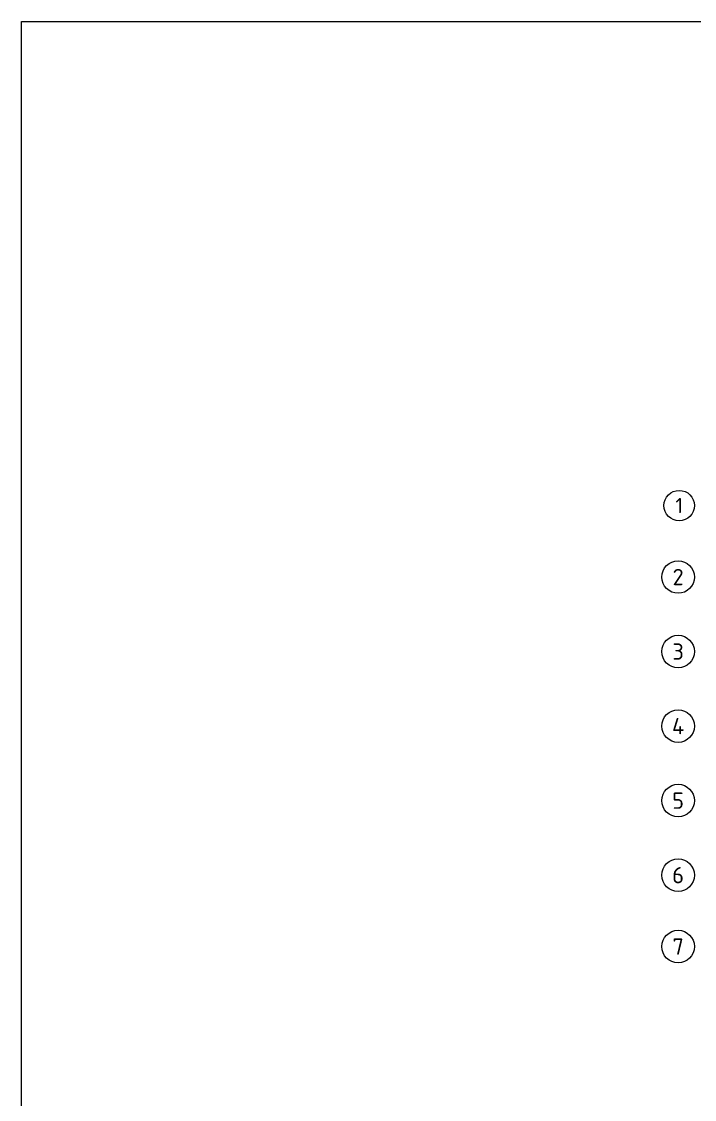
# Model space of a CAD drawing. Header units: millimetres. Extents: x 3795014 to 4300160, y 3869364 to 4016788.
# Drawn here: x 4206904 to 4217733, y 3919465 to 3936818 of the extents above; entities that cross this region are included whole.
import ezdxf
from ezdxf.enums import TextEntityAlignment as Align

# ---------------------------------------------------------------- set-up
doc = ezdxf.new("R2010")
doc.units = ezdxf.units.MM
doc.layers.add('Дополнительная', color=7, linetype='Continuous', lineweight=18)
doc.layers.add('текст', color=7, linetype='Continuous', lineweight=20)
doc.styles.add('ГОСТ 2.304', font='isocpeur.ttf')

msp = doc.modelspace()

# ---------------------------------------------------------------- linework, layer by layer
at = {"lineweight": 20, "ltscale": 100}
msp.add_lwpolyline([(4206903.7, 3936818.2), (4300160.2, 3936818.2), (4300160.2, 3879711.7), (4206903.7, 3879711.7)], close=True, dxfattribs=at)
at = {"layer": 'Дополнительная', "ltscale": 100}
for centre, radius in [((4217487.7, 3929025.6), 245), ((4217470.2, 3927875.6), 262.5), ((4217470.2, 3926675.6), 262.5), ((4217470.2, 3925475.6), 262.5), ((4217470.2, 3924275.6), 262.5), ((4217470.2, 3923075.6), 262.5), ((4217470.2, 3921925.6), 262.5)]:
    msp.add_circle(centre, radius, dxfattribs=at)

# ---------------------------------------------------------------- texts
at = {"layer": 'текст', "style": 'ГОСТ 2.304'}
for s, height, p in [('1', 245, (4217487.7, 3929025.6)), ('2', 262.5, (4217470.2, 3927875.6)), ('3', 262.5, (4217470.2, 3926675.6)), ('4', 262.5, (4217470.2, 3925475.6)), ('5', 262.5, (4217470.2, 3924275.6)), ('6', 262.5, (4217470.2, 3923075.6)), ('7', 262.5, (4217470.2, 3921925.6))]:
    msp.add_text(s, height=height, dxfattribs=at).set_placement(p, align=Align.MIDDLE_CENTER)

doc.saveas('drawing.dxf')
